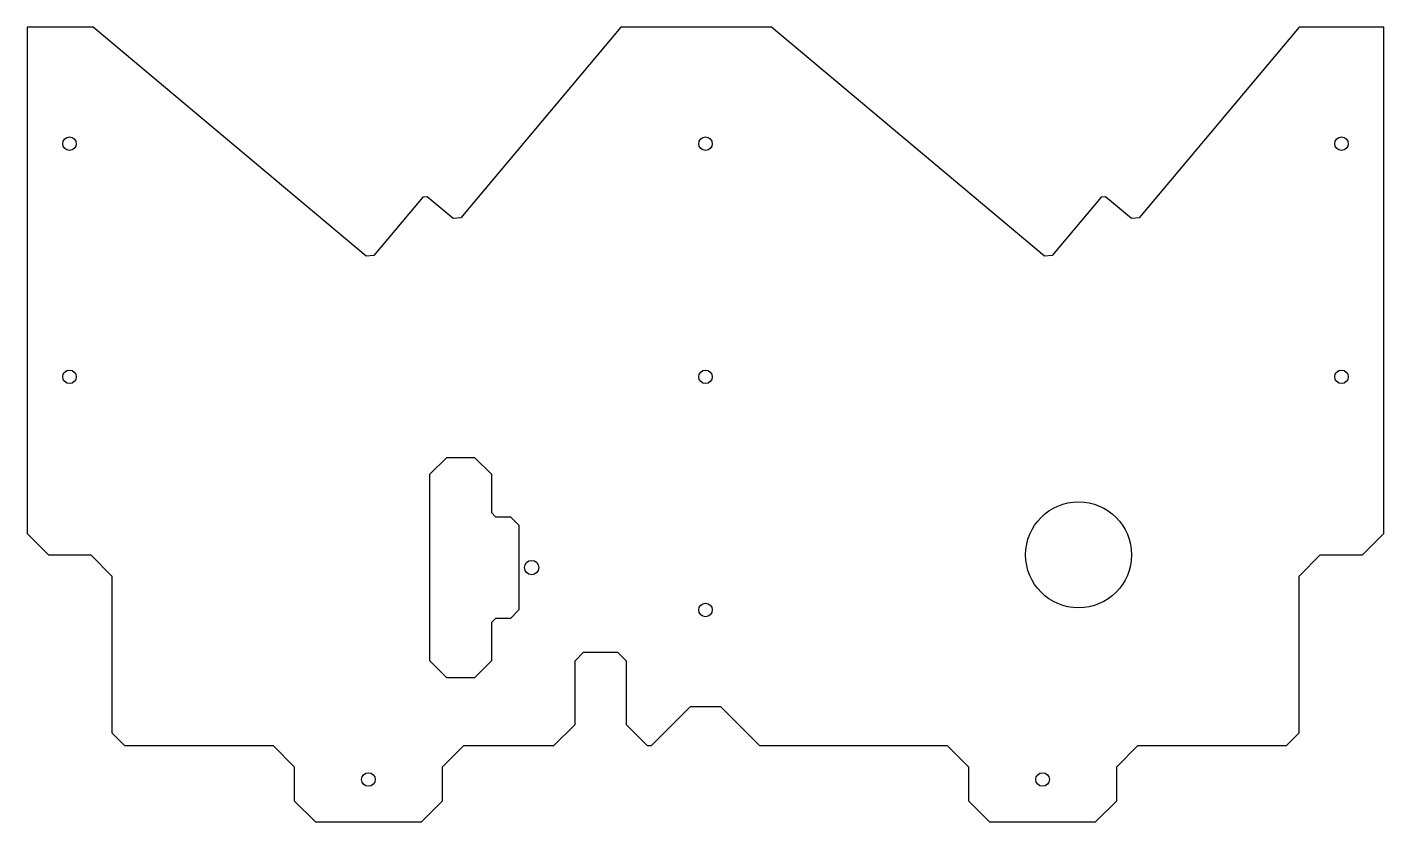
# Model space of a CAD drawing. Header units: millimetres. Extents: x -310 to 10, y -310 to -122.
import ezdxf

# ---------------------------------------------------------------- set-up
doc = ezdxf.new("R2010")
doc.units = ezdxf.units.MM
doc.layers.get('0').update_dxf_attribs({"linetype": 'CONTINUOUS'})

msp = doc.modelspace()

# ---------------------------------------------------------------- linework, layer by layer
for points in [[(-215.68, -162.5), (-216.69, -162.58), (-228.26, -176.37), (-230.07, -176.53), (-294.46, -122.5), (-310, -122.5), (-310, -242), (-305, -247), (-295, -247), (-290, -252), (-290, -289), (-287, -292), (-252, -292), (-247, -297), (-247, -305), (-242, -310), (-217, -310), (-212, -305), (-212, -297), (-207, -292), (-185.75, -292), (-180.75, -287), (-180.75, -272), (-178.75, -270), (-170.75, -270), (-168.75, -272), (-168.75, -287), (-163.75, -292), (-162.75, -292), (-153.54, -282.79), (-146.46, -282.79), (-137.25, -292), (-93, -292), (-88, -297), (-88, -305), (-83, -310), (-58, -310), (-53, -305), (-53, -297), (-48, -292), (-13, -292), (-10, -289), (-10, -252), (-5, -247), (5, -247), (10, -242), (10, -122.5), (-10, -122.5), (-47.74, -167.48), (-49.55, -167.64), (-55.68, -162.5), (-56.69, -162.58), (-68.26, -176.37), (-70.07, -176.53), (-134.46, -122.5), (-170, -122.5), (-207.74, -167.48), (-209.55, -167.64)], [(-200.5, -237), (-199.5, -238), (-196, -238), (-194, -240), (-194, -260), (-196, -262), (-199.5, -262), (-200.5, -263), (-200.5, -272), (-204.5, -276), (-211, -276), (-215, -272), (-215, -228), (-211, -224), (-204.5, -224), (-200.5, -228)]]:
    msp.add_lwpolyline(points, close=True)
for centre, radius in [((-300, -150, 0), 1.6), ((-150, -150, 0), 1.6), ((0, -150, 0), 1.6), ((-300, -205, 0), 1.6), ((-150, -205, 0), 1.6), ((0, -205, 0), 1.6), ((-62, -247, 0), 12.5), ((-191, -250, 0), 1.7), ((-150, -260, 0), 1.6), ((-229.5, -300, 0), 1.6), ((-70.5, -300, 0), 1.6)]:
    msp.add_circle(centre, radius)

doc.saveas('drawing.dxf')
